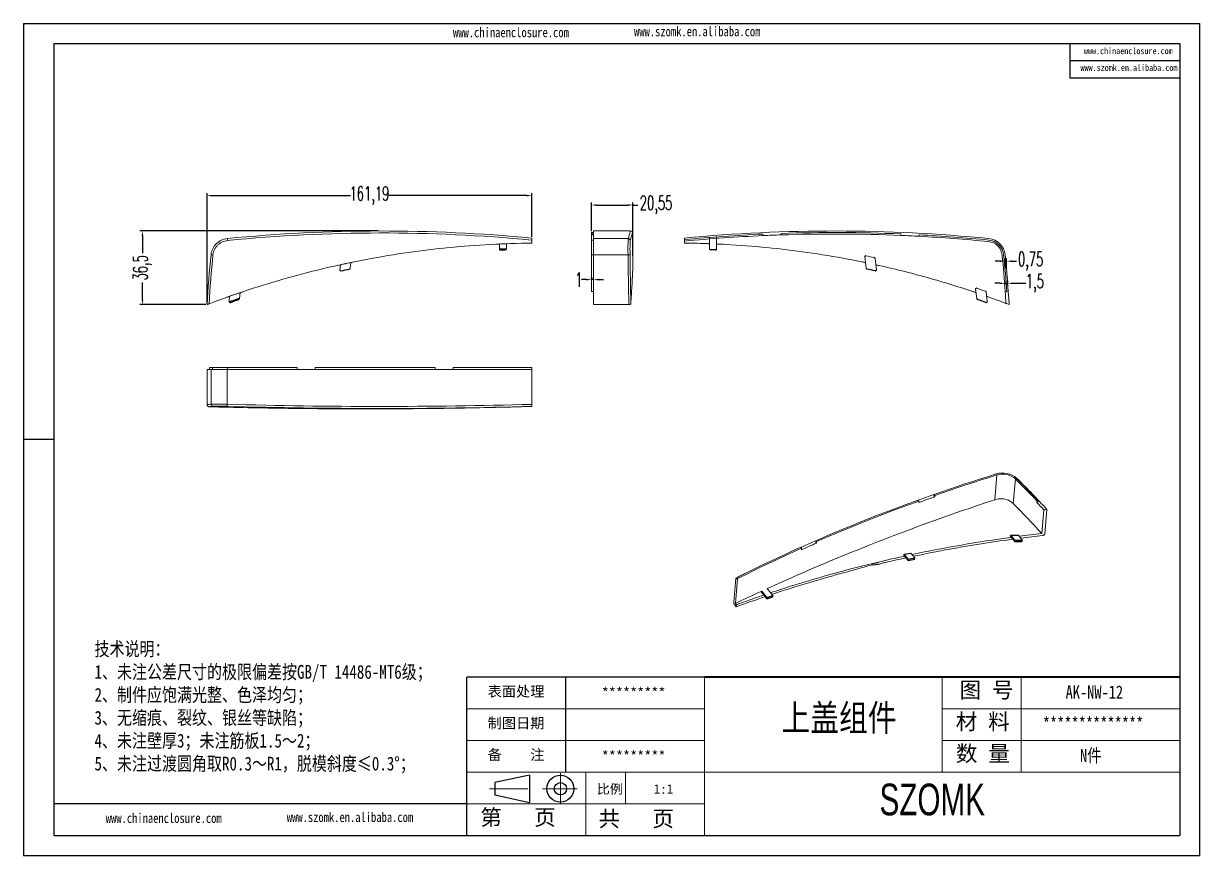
# Model space of a CAD drawing. Header units: inches. Extents: x 2104 to 4068, y 410 to 823.
# Drawn here: x 3484 to 4068, y 410 to 823 of the extents above; entities that cross this region are included whole.
import ezdxf

# ---------------------------------------------------------------- set-up
doc = ezdxf.new("R2010")
doc.units = ezdxf.units.IN
doc.linetypes.add('CENTER2', pattern=[28.575, 19.05, -3.175, 3.175, -3.175])
doc.layers.add('文字', color=81, linetype='Continuous')
for name, color, linetype, lineweight in [('粗实线', 7, 'Continuous', 30), ('细实线', 3, 'Continuous', 9), ('细点划线', 2, 'CENTER2', 9)]:
    doc.layers.add(name, color=color, linetype=linetype, lineweight=lineweight)
doc.styles.add('SLDTEXTSTYLE2', font='TXT', dxfattribs={"width": 0.6, "bigfont": 'bigfont'})
doc.styles.get("Standard").update_dxf_attribs({"font": 'txt', "bigfont": 'gbcbig.shx'})
doc.styles.add('宋体', font='', dxfattribs={"width": 0.8, "height": 3.5})
doc.styles.add('长仿宋', font='', dxfattribs={"width": 0.7, "height": 4})
doc.styles.get('宋体').set_extended_font_data('SimSun')
doc.styles.get('长仿宋').set_extended_font_data('SimSun')
doc.dimstyles.new('7', dxfattribs={"dimtxt": 7, "dimasz": 2.5, "dimexe": 1.25, "dimexo": 0.625, "dimtad": 0, "dimtxsty": 'SLDTEXTSTYLE2', "dimcen": 2.5, "dimclrd": 3, "dimclre": 3, "dimclrt": 256, "dimadec": 0, "dimazin": 0, "dimtfac": 1, "dimtmove": 0, "dimatfit": 3, "dimfxl": 1, "dimarcsym": 0})

# ---------------------------------------------------------------- blocks, each defined once
blk = doc.blocks.new('*D71')
at = {"color": 3, "lineweight": -2}
for p, q in [((3575.35, 683.83), (3575.35, 738.51)), ((3577.85, 737.26), (3646.57, 737.26)), ((3734.04, 737.26), (3665.32, 737.26)), ((3736.54, 716.81), (3736.54, 738.51))]:
    blk.add_line(p, q, dxfattribs=at)
at = {"color": 3}
for points in [[(3577.85, 737.67), (3577.85, 736.84), (3575.35, 737.26)], [(3734.04, 737.67), (3734.04, 736.84), (3736.54, 737.26)]]:
    blk.add_solid(points, dxfattribs=at)
at = {"layer": 'Defpoints', "color": 0}
for p in [(3575.35, 737.26), (3736.54, 716.18), (3575.35, 683.21)]:
    blk.add_point(p, dxfattribs=at)
at = {"insert": (3655.94, 737.26), "char_height": 7, "attachment_point": 5, "style": 'SLDTEXTSTYLE2'}
blk.add_mtext('161,19', dxfattribs=at)
blk = doc.blocks.new('*D72')
at = {"color": 3, "lineweight": -2}
for p, q in [((3971.45, 692.77), (3971.45, 694.98)), ((3972.96, 692.77), (3972.96, 694.98)), ((3968.95, 693.73), (3966.45, 693.73)), ((3971.45, 693.73), (3972.96, 693.73)), ((3975.46, 693.73), (3981.81, 693.73))]:
    blk.add_line(p, q, dxfattribs=at)
at = {"color": 3}
for points in [[(3968.95, 694.14), (3968.95, 693.31), (3971.45, 693.73)], [(3975.46, 694.14), (3975.46, 693.31), (3972.96, 693.73)]]:
    blk.add_solid(points, dxfattribs=at)
at = {"layer": 'Defpoints', "color": 0}
for p in [(3971.45, 692.15), (3972.96, 693.73), (3972.96, 692.15)]:
    blk.add_point(p, dxfattribs=at)
at = {"insert": (3986.28, 693.73), "char_height": 7, "attachment_point": 5, "style": 'SLDTEXTSTYLE2'}
blk.add_mtext('1,5', dxfattribs=at)
blk = doc.blocks.new('*D73')
at = {"color": 3, "lineweight": -2}
for p, q in [((3969.05, 704.72), (3966.55, 704.72)), ((3971.55, 701.01), (3971.55, 705.97)), ((3971.55, 704.72), (3972.29, 704.72)), ((3972.29, 701.08), (3972.29, 705.97)), ((3974.79, 704.72), (3977.29, 704.72))]:
    blk.add_line(p, q, dxfattribs=at)
at = {"color": 3}
for points in [[(3969.05, 705.14), (3969.05, 704.31), (3971.55, 704.72)], [(3974.79, 705.14), (3974.79, 704.31), (3972.29, 704.72)]]:
    blk.add_solid(points, dxfattribs=at)
at = {"layer": 'Defpoints', "color": 0}
for p in [(3972.29, 704.72), (3971.55, 700.38), (3972.29, 700.45)]:
    blk.add_point(p, dxfattribs=at)
at = {"insert": (3984.22, 704.72), "char_height": 7, "attachment_point": 5, "style": 'SLDTEXTSTYLE2'}
blk.add_mtext('0,75', dxfattribs=at)
blk = doc.blocks.new('*D74')
at = {"color": 3, "lineweight": -2}
for p, q in [((3766.18, 719.58), (3766.18, 733.83)), ((3768.68, 732.58), (3784.23, 732.58)), ((3786.73, 707.56), (3786.73, 733.83)), ((3786.73, 732.58), (3789.23, 732.58))]:
    blk.add_line(p, q, dxfattribs=at)
at = {"color": 3}
for points in [[(3768.68, 733), (3768.68, 732.16), (3766.18, 732.58)], [(3784.23, 733), (3784.23, 732.16), (3786.73, 732.58)]]:
    blk.add_solid(points, dxfattribs=at)
at = {"layer": 'Defpoints', "color": 0}
for p in [(3786.73, 732.58), (3766.18, 718.96), (3786.73, 706.93)]:
    blk.add_point(p, dxfattribs=at)
at = {"insert": (3798.25, 732.58), "char_height": 7, "attachment_point": 5, "style": 'SLDTEXTSTYLE2'}
blk.add_mtext('20,55', dxfattribs=at)
blk = doc.blocks.new('*D75')
at = {"color": 3, "lineweight": -2}
for p, q in [((3763.68, 695.57), (3761.18, 695.57)), ((3766.18, 696.19), (3766.18, 696.82)), ((3767.18, 695.57), (3766.18, 695.57)), ((3767.18, 696.19), (3767.18, 696.82)), ((3769.68, 695.57), (3772.18, 695.57))]:
    blk.add_line(p, q, dxfattribs=at)
at = {"color": 3}
for points in [[(3763.68, 695.98), (3763.68, 695.15), (3766.18, 695.57)], [(3769.68, 695.98), (3769.68, 695.15), (3767.18, 695.57)]]:
    blk.add_solid(points, dxfattribs=at)
at = {"layer": 'Defpoints', "color": 0}
for p in [(3766.18, 695.57), (3766.18, 695.57), (3767.18, 695.57)]:
    blk.add_point(p, dxfattribs=at)
at = {"insert": (3759.85, 695.57), "char_height": 7, "attachment_point": 5, "style": 'SLDTEXTSTYLE2'}
blk.add_mtext('1', dxfattribs=at)
blk = doc.blocks.new('*D76')
at = {"color": 3, "lineweight": -2}
for p, q in [((3660.32, 719.7), (3541.97, 719.7)), ((3543.22, 717.2), (3543.22, 708.73)), ((3543.22, 685.71), (3543.22, 694.18)), ((3574.72, 683.21), (3541.97, 683.21))]:
    blk.add_line(p, q, dxfattribs=at)
at = {"color": 3}
for points in [[(3542.81, 717.2), (3543.64, 717.2), (3543.22, 719.7)], [(3542.81, 685.71), (3543.64, 685.71), (3543.22, 683.21)]]:
    blk.add_solid(points, dxfattribs=at)
at = {"layer": 'Defpoints', "color": 0}
for p in [(3660.95, 719.7), (3543.22, 683.21), (3575.35, 683.21)]:
    blk.add_point(p, dxfattribs=at)
at = {"insert": (3543.22, 701.45), "char_height": 7, "attachment_point": 5, "rotation": 90, "style": 'SLDTEXTSTYLE2'}
blk.add_mtext('36,5', dxfattribs=at)

msp = doc.modelspace()

# ---------------------------------------------------------------- linework, layer by layer
for p, q in [((3484.172, 822.657), (4068.074, 822.657)), ((3484.172, 822.657), (3484.172, 409.797)), ((4068.074, 822.657), (4068.074, 409.797)), ((3499.281, 812.827), (4058.244, 812.827)), ((3499.281, 812.827), (3499.281, 419.627)), ((4003.633, 812.827), (4003.633, 795.761)), ((4058.244, 812.827), (4058.244, 419.627)), ((4003.633, 804.294), (4058.244, 804.294)), ((4003.633, 795.761), (4058.244, 795.761)), ((3499.281, 616.227), (3484.172, 616.227)), ((3484.172, 600.936), (3484.172, 409.797)), ((3974.442, 568.676), (3978.183, 568.719)), ((3974.442, 567.926), (3974.442, 568.676)), ((3976.347, 566.295), (3980.088, 566.337)), ((3976.347, 565.545), (3976.347, 566.295)), ((3976.347, 565.545), (3980.088, 565.587)), ((3980.088, 565.587), (3980.088, 566.337)), ((3905.072, 554.588), (3908.77, 555.435)), ((3921.492, 559.296), (3924.784, 559.9)), ((3921.492, 558.546), (3921.492, 559.296)), ((3923.398, 556.914), (3926.689, 557.519)), ((3923.398, 556.164), (3923.398, 556.914)), ((3923.398, 556.164), (3926.689, 556.769)), ((3926.689, 556.769), (3926.689, 557.519)), ((3905.8, 554.083), (3909.453, 554.581)), ((3853.256, 537.828), (3856.233, 538.825)), ((3853.256, 537.078), (3856.233, 538.075)), ((3853.256, 537.078), (3853.256, 537.828)), ((3856.233, 538.075), (3856.233, 538.825)), ((3822.324, 498.267), (3704.364, 498.267)), ((3704.364, 419.627), (3704.364, 498.267)), ((3753.514, 451.083), (3753.514, 498.267)), ((3704.364, 435.355), (3499.281, 435.355)), ((3499.281, 419.627), (4058.244, 419.627)), ((3484.172, 409.797), (4068.074, 409.797)), ((3484.172, 409.797), (3754.497, 409.797))]:
    msp.add_line(p, q)
at = {"color": 7, "linetype": 'Continuous', "lineweight": 15}
for p, q in [((3767.177, 718.955), (3766.177, 718.955)), ((3766.177, 718.258), (3766.177, 718.955)), ((3766.177, 718.258), (3766.177, 717.827)), ((3766.177, 718.258), (3767.177, 718.258)), ((3785.516, 719.705), (3767.177, 719.705)), ((3767.177, 715.951), (3767.177, 719.705)), ((3786.727, 706.932), (3786.521, 718.713)), ((3860.323, 717.763), (3860.323, 718.513)), ((3919.823, 718.258), (3919.823, 717.507)), ((3719.041, 713.165), (3719.041, 713.189)), ((3720.541, 710.777), (3720.541, 713.258)), ((3724.041, 713.398), (3724.041, 710.878)), ((3725.541, 713.45), (3725.541, 713.425)), ((3736.541, 713.685), (3736.541, 715.201)), ((3767.177, 717.827), (3766.177, 717.827)), ((3766.177, 715.204), (3766.177, 717.827)), ((3766.177, 715.204), (3767.177, 715.204)), ((3766.177, 707.85), (3766.177, 715.204)), ((3767.177, 715.951), (3784.433, 715.951)), ((3767.177, 707.928), (3767.177, 715.951)), ((3812.323, 715.431), (3812.323, 716.185)), ((3812.323, 715.431), (3812.323, 714.678)), ((3812.323, 713.685), (3812.323, 714.678)), ((3823.323, 713.45), (3823.323, 713.425)), ((3824.823, 716.398), (3824.823, 710.878)), ((3828.323, 710.777), (3828.323, 716.897)), ((3829.823, 713.165), (3829.823, 713.189)), ((3851.323, 718.16), (3851.323, 717.409)), ((3928.823, 717.076), (3928.823, 717.827)), ((3766.177, 707.85), (3767.177, 707.85)), ((3766.177, 689.705), (3766.177, 707.85)), ((3784.331, 707.928), (3767.177, 707.928)), ((3767.177, 707.928), (3767.177, 683.205)), ((3901.857, 706.816), (3902.54, 701.253)), ((3639.936, 702.568), (3639.94, 702.598)), ((3641.192, 700.485), (3641.493, 702.941)), ((3646.666, 704.043), (3646.324, 701.253)), ((3648.217, 704.362), (3648.213, 704.333)), ((3900.647, 704.362), (3900.651, 704.333)), ((3907.672, 700.485), (3906.99, 706.04)), ((3908.928, 702.568), (3908.924, 702.598)), ((3591.783, 689.121), (3591.415, 686.124)), ((3593.359, 689.652), (3593.354, 689.61)), ((3766.177, 689.705), (3767.177, 689.705)), ((3955.505, 689.652), (3955.51, 689.61)), ((3956.879, 690.769), (3957.449, 686.124)), ((3962.652, 684.778), (3962.081, 689.432)), ((3971.624, 689.705), (3972.376, 689.705)), ((3584.936, 686.699), (3584.942, 686.743)), ((3586.212, 684.778), (3586.522, 687.303)), ((3784.697, 683.205), (3767.177, 683.205)), ((3963.928, 686.699), (3963.922, 686.743)), ((3575.349, 633.455), (3575.349, 650.975)), ((3577.292, 650.975), (3575.349, 650.975)), ((3576.489, 651.975), (3576.489, 650.975)), ((3576.489, 651.975), (3578.038, 651.975)), ((3577.292, 633.821), (3577.292, 650.975)), ((3577.292, 650.975), (3585.366, 650.975)), ((3578.038, 651.975), (3578.038, 650.975)), ((3578.038, 651.975), (3585.439, 651.975)), ((3585.366, 650.975), (3736.541, 650.975)), ((3585.366, 650.975), (3585.366, 633.72)), ((3585.439, 651.975), (3585.439, 650.975)), ((3585.439, 651.975), (3620.041, 651.975)), ((3620.041, 650.975), (3620.041, 651.975)), ((3629.041, 651.975), (3629.041, 650.975)), ((3629.041, 651.975), (3688.541, 651.975)), ((3688.541, 650.975), (3688.541, 651.975)), ((3697.541, 651.975), (3697.541, 650.975)), ((3697.541, 651.975), (3736.541, 651.975)), ((3736.541, 651.975), (3736.541, 650.975)), ((3736.541, 633.652), (3736.541, 650.975)), ((3967.474, 598.612), (3966.428, 586.335)), ((3975.644, 584.438), (3976.685, 596.649)), ((3928.416, 586.171), (3928.806, 585.692)), ((3928.806, 585.692), (3928.748, 585.001)), ((3936.248, 588.278), (3936.307, 588.969)), ((3936.639, 587.799), (3936.248, 588.278)), ((3936.698, 588.49), (3936.307, 588.969)), ((3936.639, 587.799), (3936.698, 588.49)), ((3987.403, 585.666), (3987.344, 584.975)), ((3987.344, 584.975), (3987.984, 585.231)), ((3987.403, 585.666), (3988.043, 585.922)), ((3988.043, 585.922), (3987.984, 585.231)), ((3989.726, 569.56), (3990.729, 581.326)), ((3991.306, 569.372), (3992.338, 581.479)), ((3976.347, 566.295), (3974.442, 568.676)), ((3976.347, 565.545), (3974.442, 567.926)), ((3980.088, 566.337), (3978.183, 568.719)), ((3870.113, 562.721), (3870.504, 562.242)), ((3870.504, 562.242), (3870.445, 561.551)), ((3877.537, 565.328), (3877.596, 566.019)), ((3877.928, 564.85), (3877.537, 565.328)), ((3877.986, 565.541), (3877.596, 566.019)), ((3877.928, 564.85), (3877.986, 565.541)), ((3923.398, 556.914), (3921.492, 559.296)), ((3923.398, 556.164), (3921.492, 558.546)), ((3926.689, 557.519), (3924.784, 559.9)), ((3842.653, 549.837), (3837.858, 547.456)), ((3836.838, 535.485), (3837.858, 547.456)), ((3838.701, 547.187), (3837.651, 534.867)), ((3838.25, 546.976), (3837.858, 547.456)), ((3838.309, 547.667), (3838.25, 546.976)), ((3838.309, 547.667), (3838.701, 547.187)), ((3853.256, 537.078), (3850.281, 540.797)), ((3853.256, 537.828), (3850.719, 540.999)), ((3856.233, 538.825), (3853.481, 542.265)), ((3838.079, 533.185), (3837.291, 534.169)), ((3838.167, 534.222), (3837.651, 534.867)), ((3838.079, 533.185), (3838.167, 534.222))]:
    msp.add_line(p, q, dxfattribs=at)
at = {"color": 7, "linetype": 'Continuous', "lineweight": 15, "flags": 128}
for points in [[(3967.148, 599.112), (3963.255, 597.9), (3959.373, 596.671), (3955.502, 595.427), (3951.641, 594.167), (3947.791, 592.891), (3943.952, 591.599), (3940.124, 590.292), (3936.307, 588.969)], [(3936.698, 588.49), (3940.507, 589.811), (3944.327, 591.115), (3948.158, 592.404), (3951.999, 593.677), (3955.852, 594.934), (3959.716, 596.176), (3963.59, 597.402), (3967.474, 598.612)], [(3977.816, 596.566), (3977.005, 597.267), (3976.497, 597.626)], [(3928.416, 586.171), (3921.938, 583.81), (3915.495, 581.403), (3909.087, 578.951), (3902.715, 576.454), (3896.379, 573.912), (3890.08, 571.325), (3883.819, 568.694), (3877.596, 566.019)], [(3877.986, 565.541), (3884.21, 568.216), (3890.471, 570.847), (3896.77, 573.434), (3903.105, 575.976), (3909.477, 578.473), (3915.885, 580.925), (3922.329, 583.332), (3928.806, 585.692)], [(3936.302, 588.912), (3935.714, 588.706), (3928.448, 586.131)], [(3936.639, 587.799), (3935.65, 587.453), (3934.662, 587.106), (3933.674, 586.758), (3932.687, 586.409), (3931.701, 586.059), (3930.716, 585.707), (3929.731, 585.355), (3928.748, 585.001)], [(3992.338, 581.479), (3992.137, 581.46), (3991.935, 581.442), (3991.734, 581.422), (3991.533, 581.403), (3991.332, 581.384), (3991.131, 581.365), (3990.93, 581.346), (3990.729, 581.326)], [(3870.113, 562.721), (3866.077, 560.904), (3862.057, 559.069), (3858.055, 557.215), (3854.071, 555.343), (3850.103, 553.451), (3846.154, 551.542), (3842.223, 549.614), (3838.309, 547.667)], [(3838.701, 547.187), (3842.615, 549.134), (3846.546, 551.062), (3850.495, 552.972), (3854.462, 554.863), (3858.446, 556.736), (3862.448, 558.59), (3866.467, 560.426), (3870.504, 562.242)], [(3877.594, 566), (3875.88, 565.254), (3870.12, 562.712)], [(3877.928, 564.85), (3876.989, 564.441), (3876.051, 564.031), (3875.115, 563.62), (3874.179, 563.209), (3873.244, 562.796), (3872.31, 562.382), (3871.377, 561.967), (3870.445, 561.551)]]:
    msp.add_lwpolyline(points, dxfattribs=at)
at = {"color": 7, "linetype": 'Continuous', "lineweight": 15}
for centre, radius, start, end in [((3785.521, 718.705), 1, 0.416286, 90.201573), ((3886.698, -67.654), 787.359, 84.402353, 95.420255), ((3886.698, -67.654), 786.609, 87.586434, 91.921425), ((3886.698, -67.654), 785.859, 87.584129, 91.923259), ((3594.002, 716.056), 8.637, 180.694367, 187.199611), ((3784.431, 714.95), 1.001, 1.31664, 89.936124), ((3886.698, -67.654), 786.609, 92.577484, 95.425438), ((3886.698, -67.654), 785.859, 92.579946, 95.430632), ((3886.698, -67.654), 785.859, 91.923259, 92.579946), ((3886.698, -67.654), 785.859, 86.927196, 87.584129), ((3886.698, -67.654), 786.609, 84.402353, 86.930128), ((3886.698, -67.654), 785.859, 84.402353, 86.927196), ((3962.62, 706.994), 7.5, 5.956343, 84.402353), ((3962.62, 706.994), 8.25, 5.956343, 84.402353), ((3962.62, 706.994), 9, 5.956343, 84.402353), ((3576.245, 690.859), 17.101, 83.253355, 86.488977), ((3784.604, 705.262), 2.679, 74.275233, 95.85107), ((3487.815, 657.455), 484.883, 3.81361, 5.956343), ((3487.815, 657.455), 485.633, 3.807712, 5.956343), ((3487.815, 657.455), 486.383, 3.034763, 5.956343), ((3487.815, 657.455), 484.883, 3.112979, 3.81361), ((3807.912, 248.88), 464.826, 69.128734, 69.330882), ((3578.292, 633.821), 0.999, 179.953051, 267.850308), ((3588.09, 633.402), 2.743, 173.341572, 194.382188), ((3970.313, 589.112), 10.489, 48.378918, 107.564469), ((3970.353, 589.526), 9.531, 48.363261, 107.580126), ((3690.095, 306.272), 407.986, 43.220835, 45.376059), ((3690.262, 306.142), 408.596, 43.214866, 45.376096), ((3692.302, 307.221), 406.496, 42.429942, 45.381807), ((3697.25, 312.417), 398.047, 42.498481, 43.214875)]:
    msp.add_arc(centre, radius, start, end, dxfattribs=at)
at = {"color": 7, "linetype": 'Continuous'}
for centre, start, end in [((3721.041, 710.777), 180, 272.467722), ((3723.541, 710.878), 272.157403, 0), ((3825.323, 710.878), 180, 267.842597), ((3827.823, 710.777), 267.532278, 0), ((3902.354, 706.877), 78.050315, 187.000004), ((3645.828, 701.314), 281.872402, 352.999996), ((3903.037, 701.314), 187.000004, 258.127598), ((3906.494, 705.979), 7.000019, 77.493763), ((3641.688, 700.424), 172.999981, 282.397576), ((3907.176, 700.424), 257.602424, 7.000019), ((3957.375, 690.83), 71.156811, 187.000078), ((3961.585, 689.371), 6.999909, 70.625534), ((3586.708, 684.717), 173.000091, 289.490017), ((3590.918, 686.185), 288.937162, 352.999922), ((3957.946, 686.185), 187.000078, 251.062838), ((3962.156, 684.717), 250.509983, 6.999909)]:
    msp.add_arc(centre, 0.5, start, end, dxfattribs=at)
at = {"color": 7, "linetype": 'Continuous', "lineweight": 15}
for points in [[(3585.366, 715.951), (3610.558, 718.42), (3660.945, 720.911), (3711.341, 718.576), (3736.541, 716.185)], [(3736.541, 715.201), (3711.352, 717.592), (3660.979, 719.928), (3610.614, 717.44), (3585.433, 714.973)], [(3725.541, 713.425), (3723.374, 713.354), (3721.207, 713.267), (3719.041, 713.165)], [(3823.323, 713.425), (3823.823, 713.409), (3824.323, 713.392), (3824.823, 713.373)], [(3828.323, 713.233), (3828.823, 713.211), (3829.323, 713.188), (3829.823, 713.165)], [(3575.349, 683.205), (3575.786, 691.463), (3576.434, 699.703), (3577.292, 707.928)], [(3578.254, 707.841), (3577.412, 699.77), (3576.772, 691.683), (3576.336, 683.58)], [(3784.697, 683.205), (3784.568, 691.463), (3784.446, 699.703), (3784.331, 707.928)], [(3785.33, 707.841), (3785.444, 699.77), (3785.563, 691.683), (3785.69, 683.58)], [(3906.602, 706.468), (3905.222, 706.774), (3903.84, 707.073), (3902.457, 707.366)], [(3648.213, 704.333), (3645.449, 703.77), (3642.69, 703.181), (3639.936, 702.568)], [(3900.651, 704.333), (3901.168, 704.228), (3901.685, 704.121), (3902.201, 704.014)], [(3907.374, 702.911), (3907.892, 702.798), (3908.41, 702.683), (3908.928, 702.568)], [(3593.354, 689.61), (3590.539, 688.667), (3587.733, 687.696), (3584.936, 686.699)], [(3955.51, 689.61), (3956.036, 689.434), (3956.561, 689.257), (3957.087, 689.079)], [(3961.75, 689.843), (3960.348, 690.336), (3958.944, 690.823), (3957.537, 691.303)], [(3971.982, 683.787), (3968.776, 684.997), (3965.563, 686.168), (3962.342, 687.303)], [(3962.348, 687.259), (3962.875, 687.073), (3963.401, 686.886), (3963.928, 686.699)], [(3575.349, 633.455), (3575.786, 633.584), (3576.434, 633.706), (3577.292, 633.821)], [(3578.254, 632.822), (3577.412, 632.709), (3576.772, 632.589), (3576.336, 632.462)], [(3585.366, 633.72), (3610.558, 633.006), (3660.945, 632.28), (3711.341, 632.96), (3736.541, 633.652)], [(3736.541, 632.655), (3711.352, 631.962), (3660.979, 631.28), (3610.614, 632.006), (3585.433, 632.72)], [(3975.644, 584.438), (3980.499, 579.561), (3985.193, 574.602), (3989.726, 569.56)], [(3989.726, 569.56), (3985.999, 569.135), (3982.289, 568.683), (3978.596, 568.202)], [(3990.211, 568.588), (3986.571, 568.176), (3982.948, 567.738), (3979.34, 567.273)], [(3850.719, 540.999), (3846.333, 538.979), (3841.976, 536.935), (3837.651, 534.867)], [(3852.493, 538.282), (3847.652, 536.64), (3842.847, 534.942), (3838.079, 533.185)]]:
    msp.add_open_spline(points, degree=3, dxfattribs=at)
at = {"color": 8, "linetype": 'Continuous', "lineweight": 15}
for points, knots in [([(3784.433, 715.951), (3784.597, 716.518), (3784.926, 717.654), (3785.259, 718.803), (3785.458, 719.487), (3785.539, 719.768), (3785.518, 719.694), (3785.516, 719.688)], [0, 0, 0, 0, 0.2443633, 0.489105, 0.7338466, 0.9798179, 1, 1, 1, 1]), ([(3786.518, 718.713), (3786.519, 718.716), (3786.541, 718.791), (3786.461, 718.518), (3786.266, 717.845), (3785.931, 716.694), (3785.598, 715.547), (3785.432, 714.973)], [0, 0, 0, 0, 0.0112514, 0.2579326, 0.5047693, 0.7522279, 1, 1, 1, 1])]:
    msp.add_open_spline(points, degree=3, knots=knots, dxfattribs=at)
at = {"color": 7, "linetype": 'Continuous', "lineweight": 15}
for points, knots in [([(3576.336, 683.58), (3589.237, 688.466), (3602.254, 692.74), (3628.511, 700.107), (3641.751, 703.2), (3668.451, 708.218), (3681.912, 710.143), (3709.057, 712.811), (3722.741, 713.554), (3736.541, 713.685)], [0, 0, 0, 0, 0.25, 0.25, 0.5, 0.5, 0.75, 0.75, 1, 1, 1, 1]), ([(3577.292, 707.928), (3577.346, 708.443), (3577.443, 708.947), (3577.721, 709.931), (3577.902, 710.412), (3578.35, 711.347), (3578.61, 711.788), (3579.202, 712.622), (3579.535, 713.015), (3580.269, 713.745), (3580.663, 714.073), (3581.5, 714.659), (3581.947, 714.919), (3583.35, 715.578), (3584.334, 715.85), (3585.366, 715.951)], [0, 0, 0, 0, 0.125, 0.125, 0.25, 0.25, 0.375, 0.375, 0.5, 0.5, 0.625, 0.625, 0.75, 0.75, 1, 1, 1, 1]), ([(3585.433, 714.973), (3584.516, 714.883), (3583.642, 714.642), (3582.393, 714.056), (3581.997, 713.825), (3581.252, 713.304), (3580.902, 713.012), (3580.249, 712.364), (3579.953, 712.015), (3579.426, 711.274), (3579.194, 710.881), (3578.598, 709.635), (3578.35, 708.758), (3578.254, 707.841)], [0, 0, 0, 0, 0.25, 0.25, 0.375, 0.375, 0.5, 0.5, 0.625, 0.625, 0.75, 0.75, 1, 1, 1, 1]), ([(3736.541, 716.185), (3736.541, 716.185), (3736.541, 716.159), (3736.541, 716.061), (3736.541, 715.988), (3736.541, 715.716), (3736.541, 715.462), (3736.541, 715.201)], [0, 0, 0, 0, 0.25, 0.25, 0.5, 0.5, 1, 1, 1, 1]), ([(3784.331, 707.928), (3784.325, 708.443), (3784.32, 708.947), (3784.312, 709.931), (3784.31, 710.412), (3784.309, 711.347), (3784.309, 711.788), (3784.313, 712.622), (3784.317, 713.015), (3784.326, 713.745), (3784.332, 714.073), (3784.347, 714.659), (3784.355, 714.919), (3784.384, 715.578), (3784.407, 715.85), (3784.433, 715.951)], [0, 0, 0, 0, 0.125, 0.125, 0.25, 0.25, 0.375, 0.375, 0.5, 0.5, 0.625, 0.625, 0.75, 0.75, 1, 1, 1, 1]), ([(3785.432, 714.973), (3785.406, 714.883), (3785.383, 714.642), (3785.355, 714.056), (3785.346, 713.825), (3785.332, 713.304), (3785.326, 713.012), (3785.316, 712.364), (3785.313, 712.015), (3785.309, 711.274), (3785.308, 710.881), (3785.31, 709.635), (3785.317, 708.758), (3785.33, 707.841)], [0, 0, 0, 0, 0.25, 0.25, 0.375, 0.375, 0.5, 0.5, 0.625, 0.625, 0.75, 0.75, 1, 1, 1, 1]), ([(3824.823, 713.398), (3824.087, 713.425), (3823.351, 713.45), (3819.191, 713.582), (3815.759, 713.652), (3812.323, 713.685)], [0.924051914, 0.924051914, 0.924051914, 0.924051914, 0.9375, 0.9375, 1, 1, 1, 1]), ([(3902.198, 704.043), (3899.297, 704.644), (3896.39, 705.217), (3880.174, 708.254), (3866.76, 710.166), (3846.472, 712.153), (3839.682, 712.669), (3831.351, 713.117), (3829.838, 713.191), (3828.323, 713.257)], [0.44529262, 0.44529262, 0.44529262, 0.44529262, 0.5, 0.5, 0.75, 0.75, 0.875, 0.875, 0.90271814, 0.90271814, 0.90271814, 0.90271814]), ([(3785.69, 683.58), (3785.796, 685.095), (3786.008, 688.124), (3786.262, 692.227), (3786.469, 696.044), (3786.622, 699.532), (3786.714, 702.662), (3786.751, 705.151), (3786.728, 706.424), (3786.718, 706.932)], [0, 0, 0, 0, 0.1472026, 0.2944349, 0.4416374, 0.5939708, 0.7463374, 0.8986707, 1, 1, 1, 1]), ([(3957.082, 689.121), (3949.118, 691.819), (3941.112, 694.291), (3924.546, 698.922), (3915.982, 701.055), (3907.371, 702.941)], [0.09623186, 0.09623186, 0.09623186, 0.09623186, 0.25, 0.25, 0.4127406, 0.4127406, 0.4127406, 0.4127406]), ([(3576.336, 683.58), (3576.209, 683.533), (3576.087, 683.486), (3575.852, 683.397), (3575.745, 683.356), (3575.558, 683.285), (3575.482, 683.256), (3575.377, 683.216), (3575.349, 683.205), (3575.349, 683.205)], [0, 0, 0, 0, 0.25, 0.25, 0.5, 0.5, 0.75, 0.75, 1, 1, 1, 1]), ([(3785.69, 683.58), (3785.687, 683.533), (3785.661, 683.486), (3785.565, 683.397), (3785.496, 683.356), (3785.316, 683.285), (3785.208, 683.256), (3784.965, 683.216), (3784.833, 683.205), (3784.697, 683.205)], [0, 0, 0, 0, 0.25, 0.25, 0.5, 0.5, 0.75, 0.75, 1, 1, 1, 1]), ([(3576.336, 632.462), (3576.209, 632.466), (3576.087, 632.491), (3575.852, 632.588), (3575.745, 632.656), (3575.558, 632.837), (3575.482, 632.944), (3575.377, 633.188), (3575.349, 633.32), (3575.349, 633.455)], [0, 0, 0, 0, 0.25, 0.25, 0.5, 0.5, 0.75, 0.75, 1, 1, 1, 1]), ([(3576.336, 632.462), (3589.237, 632.113), (3602.254, 631.848), (3628.511, 631.495), (3641.751, 631.407), (3668.451, 631.421), (3681.912, 631.522), (3709.057, 631.923), (3722.741, 632.223), (3736.541, 632.628)], [0, 0, 0, 0, 0.25, 0.25, 0.5, 0.5, 0.75, 0.75, 1, 1, 1, 1]), ([(3577.292, 633.821), (3577.346, 633.828), (3577.443, 633.833), (3577.721, 633.84), (3577.902, 633.842), (3578.35, 633.844), (3578.61, 633.843), (3579.202, 633.839), (3579.535, 633.836), (3580.269, 633.826), (3580.663, 633.82), (3581.5, 633.805), (3581.947, 633.797), (3583.35, 633.768), (3584.334, 633.746), (3585.366, 633.72)], [0, 0, 0, 0, 0.125, 0.125, 0.25, 0.25, 0.375, 0.375, 0.5, 0.5, 0.625, 0.625, 0.75, 0.75, 1, 1, 1, 1]), ([(3585.433, 632.72), (3584.516, 632.746), (3583.642, 632.769), (3582.393, 632.798), (3581.997, 632.806), (3581.252, 632.821), (3580.902, 632.827), (3580.249, 632.836), (3579.953, 632.84), (3579.426, 632.844), (3579.194, 632.844), (3578.598, 632.842), (3578.35, 632.835), (3578.254, 632.822)], [0, 0, 0, 0, 0.25, 0.25, 0.375, 0.375, 0.5, 0.5, 0.625, 0.625, 0.75, 0.75, 1, 1, 1, 1]), ([(3736.541, 633.652), (3736.541, 633.522), (3736.541, 633.394), (3736.541, 633.154), (3736.541, 633.044), (3736.541, 632.769), (3736.541, 632.659), (3736.541, 632.655)], [0, 0, 0, 0, 0.25, 0.25, 0.5, 0.5, 1, 1, 1, 1]), ([(3966.428, 586.335), (3943.665, 578.821), (3921.556, 570.77), (3889.361, 557.903), (3878.792, 553.482), (3863.379, 546.738), (3858.411, 544.517), (3853.481, 542.265)], [0, 0, 0, 0, 0.5, 0.5, 0.75, 0.75, 0.87023577, 0.87023577, 0.87023577, 0.87023577]), ([(3966.428, 586.335), (3967.206, 586.592), (3968.026, 586.743), (3969.312, 586.81), (3969.739, 586.804), (3970.589, 586.74), (3971.013, 586.682), (3971.851, 586.509), (3972.256, 586.398), (3973.038, 586.126), (3973.417, 585.965), (3974.499, 585.41), (3975.121, 584.963), (3975.644, 584.438)], [0, 0, 0, 0, 0.25, 0.25, 0.375, 0.375, 0.5, 0.5, 0.625, 0.625, 0.75, 0.75, 1, 1, 1, 1]), ([(3974.642, 567.676), (3966.305, 566.543), (3958.055, 565.269), (3941.632, 562.43), (3933.462, 560.864), (3925.377, 559.159)], [0.09369069, 0.09369069, 0.09369069, 0.09369069, 0.25, 0.25, 0.40804758, 0.40804758, 0.40804758, 0.40804758]), ([(3975.382, 566.751), (3966.906, 565.609), (3958.518, 564.322), (3942.087, 561.492), (3934.039, 559.957), (3926.075, 558.287)], [0.091734, 0.091734, 0.091734, 0.091734, 0.25, 0.25, 0.40504435, 0.40504435, 0.40504435, 0.40504435]), ([(3990.211, 568.588), (3990.344, 568.603), (3990.474, 568.633), (3990.726, 568.723), (3990.842, 568.781), (3991.049, 568.924), (3991.135, 569.006), (3991.261, 569.185), (3991.298, 569.279), (3991.306, 569.372)], [0, 0, 0, 0, 0.25, 0.25, 0.5, 0.5, 0.75, 0.75, 1, 1, 1, 1]), ([(3921.641, 558.36), (3918.196, 557.613), (3914.767, 556.841), (3910.491, 555.842), (3909.63, 555.639), (3908.77, 555.435)], [0.432432952, 0.432432952, 0.432432952, 0.432432952, 0.5, 0.5, 0.517064915, 0.517064915, 0.517064915, 0.517064915]), ([(3922.335, 557.492), (3918.718, 556.712), (3915.118, 555.905), (3910.84, 554.908), (3910.146, 554.745), (3909.453, 554.581)], [0.429347952, 0.429347952, 0.429347952, 0.429347952, 0.5, 0.5, 0.513695533, 0.513695533, 0.513695533, 0.513695533]), ([(3905.072, 554.588), (3893.883, 551.795), (3883.925, 549.093), (3868.007, 544.35), (3861.962, 542.447), (3855.697, 540.365), (3855.422, 540.273), (3855.148, 540.182)], [0.54881293, 0.54881293, 0.54881293, 0.54881293, 0.75, 0.75, 0.875, 0.875, 0.8807289, 0.8807289, 0.8807289, 0.8807289]), ([(3905.8, 554.083), (3894.236, 550.877), (3884.121, 548.138), (3867.972, 543.33), (3861.85, 541.403), (3855.784, 539.387)], [0.54641504, 0.54641504, 0.54641504, 0.54641504, 0.75, 0.75, 0.87612938, 0.87612938, 0.87612938, 0.87612938]), ([(3851.86, 539.073), (3850.245, 538.524), (3848.634, 537.967), (3844.06, 536.366), (3841.105, 535.304), (3838.167, 534.222)], [0.903658718, 0.903658718, 0.903658718, 0.903658718, 0.9375, 0.9375, 1, 1, 1, 1]), ([(3836.838, 535.485), (3836.83, 535.395), (3836.836, 535.29), (3836.873, 535.062), (3836.905, 534.939), (3837.03, 534.576), (3837.156, 534.338), (3837.291, 534.169)], [0, 0, 0, 0, 0.25, 0.25, 0.5, 0.5, 1, 1, 1, 1])]:
    msp.add_open_spline(points, degree=3, knots=knots, dxfattribs=at)
at = {"color": 7, "linetype": 'Continuous'}
for points in [[(3720.541, 710.8), (3721.889, 710.823), (3722.768, 710.85), (3724.041, 710.897)], [(3721.062, 710.278), (3721.894, 710.313), (3722.727, 710.347), (3723.56, 710.378)], [(3827.802, 710.278), (3826.97, 710.313), (3826.137, 710.347), (3825.304, 710.378)], [(3641.796, 699.936), (3643.173, 700.239), (3644.551, 700.535), (3645.93, 700.825)], [(3907.069, 699.936), (3905.691, 700.239), (3904.313, 700.535), (3902.934, 700.825)], [(3586.237, 684.55), (3588.06, 685.195), (3589.25, 685.61), (3591.444, 686.364)], [(3586.875, 684.246), (3588.275, 684.742), (3589.677, 685.23), (3591.081, 685.712)], [(3961.989, 684.246), (3960.589, 684.742), (3959.187, 685.23), (3957.783, 685.712)]]:
    msp.add_open_spline(points, degree=3, dxfattribs=at)
at = {"layer": '粗实线', "color": 7, "lineweight": 40}
msp.add_line((4058.244, 498.267), (3822.324, 498.267), dxfattribs=at)
at = {"layer": '粗实线', "color": 7}
for p, q in [((3735.449, 449.612), (3718.264, 445.969)), ((3735.449, 449.612), (3735.449, 436.144)), ((3718.264, 445.969), (3718.264, 439.892)), ((3718.264, 439.892), (3735.449, 436.144))]:
    msp.add_line(p, q, dxfattribs=at)
for radius in [6.681, 3.039]:
    msp.add_circle((3750.744, 442.931), radius, dxfattribs=at)
at = {"layer": '细实线', "color": 7}
for p, q in [((3822.324, 498.267), (3822.324, 419.627)), ((3940.284, 498.267), (3940.284, 451.083)), ((3979.604, 498.267), (3979.604, 451.414)), ((3822.324, 482.539), (3704.364, 482.539)), ((4058.244, 482.539), (3940.284, 482.539)), ((3822.324, 466.811), (3704.364, 466.811)), ((4058.244, 466.811), (3940.284, 466.811)), ((4058.244, 451.083), (3704.364, 451.083)), ((3763.344, 451.083), (3763.344, 419.627)), ((3783.004, 451.083), (3783.004, 435.355)), ((3822.324, 435.355), (3704.364, 435.355))]:
    msp.add_line(p, q, dxfattribs=at)
at = {"layer": '细点划线', "color": 7}
for p, q in [((3750.744, 450.622), (3750.744, 435.355)), ((3715.524, 442.931), (3736.765, 442.931)), ((3741.808, 442.931), (3759.076, 442.931))]:
    msp.add_line(p, q, dxfattribs=at)

# ---------------------------------------------------------------- texts
at = {"char_height": 5.17242, "width": 2939.74597, "attachment_point": 1}
for s, insert in [('{\\fSimHei|b0|i0|c134|p49;表面处理}', (3714.622, 493.804)), ('{\\fSimHei|b0|i0|c134|p49;*********}', (3771.274, 493.139)), ('{\\fSimHei|b0|i0|c134|p49;制图日期}', (3714.622, 478.076)), ('{\\fSimHei|b0|i0|c134|p49;备    注}', (3714.622, 462.348)), ('{\\fSimHei|b0|i0|c134|p49;*********}', (3771.274, 461.683))]:
    msp.add_mtext(s, dxfattribs=dict(at, insert=insert))
at = {"layer": '文字', "color": 0, "attachment_point": 1, "style": '宋体'}
for s, insert, char_height, width in [('www.chinaenclosure.com', (3697.419, 820.676), 4.80578, 84.43291), ('www.szomk.en.alibaba.com', (3787.307, 821.152), 4.80578, 84.43291), ('www.chinaenclosure.com', (4010.669, 810.666), 3.20385, 56.28861), ('www.szomk.en.alibaba.com', (4008.994, 802.369), 3.20385, 56.28861), ('{\\H1.111x;技术说明：\\P1、未注公差尺寸的极限偏差按GB/T 14486-MT6级；\\P2、制件应饱满光整、色泽均匀；\\P3、无缩痕、裂纹、银丝等缺陷；\\P4、未注壁厚3；未注筋板1.5～2；\\P5、未注过渡圆角取R0.3～R1，脱模斜度≤0.3%%D；}', (3519.426, 515.697), 6.14375, 223.77603), ('{\\H1.111x;AK-NW-12}', (4001.61, 494.159), 5.898, 68.18751), ('上盖组件', (3860.504, 484.69), 13.1067, 167.56403), ('{\\H1.111x;**************}', (3990.265, 478.431), 5.898, 68.18751), ('{\\H1.111x;N件}', (4008.745, 462.703), 5.898, 68.18751), ('www.chinaenclosure.com', (3525.013, 430.753), 4.80578, 84.43291), ('www.szomk.en.alibaba.com', (3614.901, 431.229), 4.80578, 84.43291)]:
    msp.add_mtext(s, dxfattribs=dict(at, insert=insert, char_height=char_height, width=width))
at = {"layer": '粗实线', "insert": (3909.211, 445.452), "char_height": 15.728, "width": 176.37397, "attachment_point": 1, "style": '长仿宋'}
msp.add_mtext('{\\fSTXinwei|b0|i0|c134|p2;SZOMK}', dxfattribs=at)
at = {"layer": '细实线', "color": 7, "attachment_point": 1}
for s, insert, char_height, width in [('{\\fSimSun|b0|i0|c134|p54;图 号}', (3948.932, 495.88), 7.864, 39.32), ('{\\fSimSun|b0|i0|c134|p54;材 料   }', (3947.067, 480.152), 7.864, 39.32), ('{\\fSimSun|b0|i0|c134|p54;数 量}', (3947.106, 464.346), 7.864, 35.53055), ('{\\fSimSun|b0|i0|c134|p54;比例}', (3768.849, 445.127), 4.7184, 20.71231), ('{\\fSimSun|b0|i0|c134|p54;1:1}', (3797.111, 445.127), 4.7184, 20.71231), ('{\\fSimSun|b0|i0|c134|p54;第   页}', (3710.982, 432.652), 7.864, 58.98), ('{\\fSimSun|b0|i0|c134|p54; 共   页}', (3764.307, 431.984), 7.864, 58.98)]:
    msp.add_mtext(s, dxfattribs=dict(at, insert=insert, char_height=char_height, width=width))

# ---------------------------------------------------------------- dimensions: what is measured, and where the dimension line sits
for base, p1, p2, picture, middle in [((3575.349, 737.257), (3736.541, 716.185), (3575.349, 683.205), '*D71', (3655.945, 737.257)), ((3766.177, 695.567), (3767.177, 695.567), (3766.177, 695.567), '*D75', (3759.852, 695.567))]:
    dim = msp.add_linear_dim(base=base, p1=p1, p2=p2, dimstyle='7')
    dim.commit()
    dim.dimension.update_dxf_attribs({"geometry": picture, "text_midpoint": middle})
for base, p1, p2, picture, middle in [((3786.727, 732.579), (3766.177, 718.955), (3786.727, 706.932), '*D74', (3798.252, 732.579)), ((3972.293, 704.722), (3971.546, 700.384), (3972.293, 700.451), '*D73', (3984.218, 704.722)), ((3972.959, 693.726), (3971.455, 692.147), (3972.959, 692.147), '*D72', (3986.284, 693.726))]:
    dim = msp.add_linear_dim(base=base, p1=p1, p2=p2, dimstyle='7')
    dim.commit()
    dim.dimension.update_dxf_attribs({"geometry": picture, "text_midpoint": middle, "dimtype": 160})
dim = msp.add_linear_dim(base=(3543.222, 683.205), p1=(3660.948, 719.704), p2=(3575.349, 683.205), angle=90, dimstyle='7')
dim.commit()
dim.dimension.update_dxf_attribs({"geometry": '*D76', "text_midpoint": (3543.222, 701.455)})

doc.saveas('drawing.dxf')
